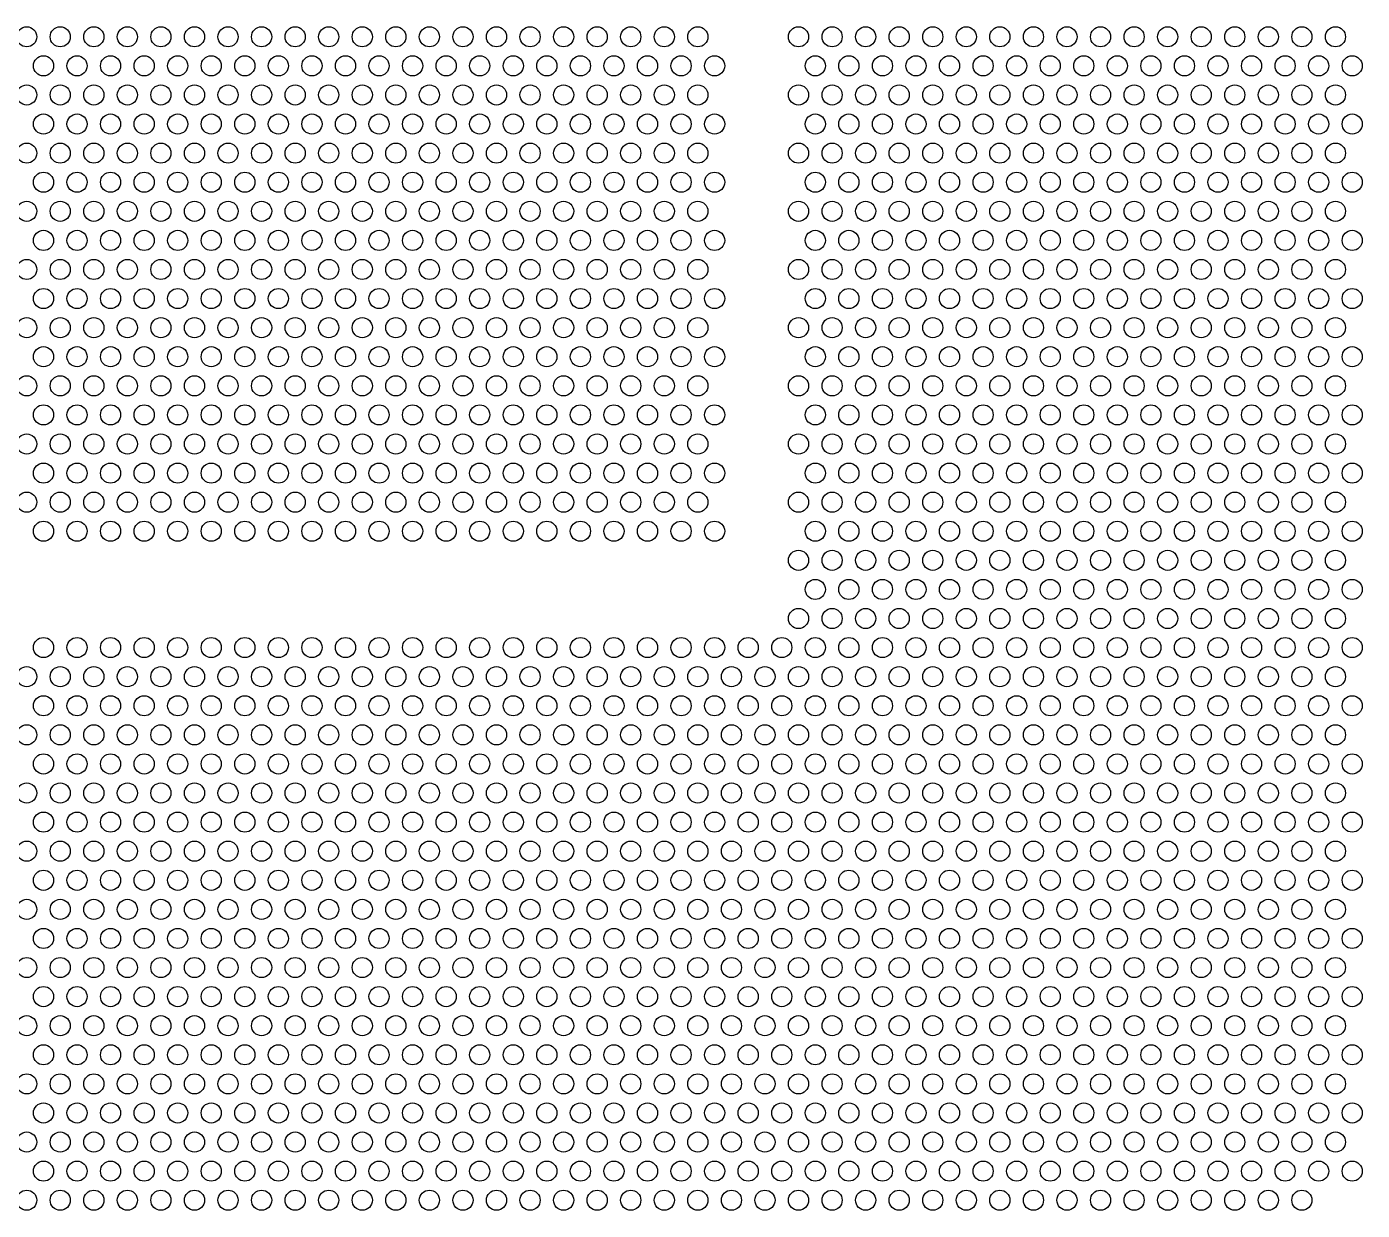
# Model space of a CAD drawing. Header units: inches. Extents: x 37 to 140, y 32 to 103.
# Drawn here: x 88.32 to 128.12, y 31.61 to 66.87 of the extents above; entities that cross this region are included whole.
import ezdxf

# ---------------------------------------------------------------- set-up
doc = ezdxf.new("R2010")
doc.units = ezdxf.units.IN
doc.header["$MEASUREMENT"] = 0

msp = doc.modelspace()

# ---------------------------------------------------------------- linework, layer by layer
for centre in [(88.322, 66.573), (89.322, 66.573), (90.322, 66.573), (91.322, 66.573), (92.322, 66.573), (93.322, 66.573), (94.322, 66.573), (95.322, 66.573), (96.322, 66.573), (97.322, 66.573), (98.322, 66.573), (99.322, 66.573), (100.322, 66.573), (101.322, 66.573), (102.322, 66.573), (103.322, 66.573), (104.322, 66.573), (105.322, 66.573), (106.322, 66.573), (107.322, 66.573), (108.322, 66.573), (111.322, 66.573), (112.322, 66.573), (113.322, 66.573), (114.322, 66.573), (115.322, 66.573), (116.322, 66.573), (117.322, 66.573), (118.322, 66.573), (119.322, 66.573), (120.322, 66.573), (121.322, 66.573), (122.322, 66.573), (123.322, 66.573), (124.322, 66.573), (125.322, 66.573), (126.322, 66.573), (127.322, 66.573), (88.822, 65.707), (89.822, 65.707), (90.822, 65.707), (91.822, 65.707), (92.822, 65.707), (93.822, 65.707), (94.822, 65.707), (95.822, 65.707), (96.822, 65.707), (97.822, 65.707), (98.822, 65.707), (99.822, 65.707), (100.822, 65.707), (101.822, 65.707), (102.822, 65.707), (103.822, 65.707), (104.822, 65.707), (105.822, 65.707), (106.822, 65.707), (107.822, 65.707), (108.822, 65.707), (111.822, 65.707), (112.822, 65.707), (113.822, 65.707), (114.822, 65.707), (115.822, 65.707), (116.822, 65.707), (117.822, 65.707), (118.822, 65.707), (119.822, 65.707), (120.822, 65.707), (121.822, 65.707), (122.822, 65.707), (123.822, 65.707), (124.822, 65.707), (125.822, 65.707), (126.822, 65.707), (127.822, 65.707), (88.322, 64.84), (89.322, 64.84), (90.322, 64.84), (91.322, 64.84), (92.322, 64.84), (93.322, 64.84), (94.322, 64.84), (95.322, 64.84), (96.322, 64.84), (97.322, 64.84), (98.322, 64.84), (99.322, 64.84), (100.322, 64.84), (101.322, 64.84), (102.322, 64.84), (103.322, 64.84), (104.322, 64.84), (105.322, 64.84), (106.322, 64.84), (107.322, 64.84), (108.322, 64.84), (111.322, 64.84), (112.322, 64.84), (113.322, 64.84), (114.322, 64.84), (115.322, 64.84), (116.322, 64.84), (117.322, 64.84), (118.322, 64.84), (119.322, 64.84), (120.322, 64.84), (121.322, 64.84), (122.322, 64.84), (123.322, 64.84), (124.322, 64.84), (125.322, 64.84), (126.322, 64.84), (127.322, 64.84), (88.822, 63.974), (89.822, 63.974), (90.822, 63.974), (91.822, 63.974), (92.822, 63.974), (93.822, 63.974), (94.822, 63.974), (95.822, 63.974), (96.822, 63.974), (97.822, 63.974), (98.822, 63.974), (99.822, 63.974), (100.822, 63.974), (101.822, 63.974), (102.822, 63.974), (103.822, 63.974), (104.822, 63.974), (105.822, 63.974), (106.822, 63.974), (107.822, 63.974), (108.822, 63.974), (111.822, 63.974), (112.822, 63.974), (113.822, 63.974), (114.822, 63.974), (115.822, 63.974), (116.822, 63.974), (117.822, 63.974), (118.822, 63.974), (119.822, 63.974), (120.822, 63.974), (121.822, 63.974), (122.822, 63.974), (123.822, 63.974), (124.822, 63.974), (125.822, 63.974), (126.822, 63.974), (127.822, 63.974), (88.322, 63.107), (89.322, 63.107), (90.322, 63.107), (91.322, 63.107), (92.322, 63.107), (93.322, 63.107), (94.322, 63.107), (95.322, 63.107), (96.322, 63.107), (97.322, 63.107), (98.322, 63.107), (99.322, 63.107), (100.322, 63.107), (101.322, 63.107), (102.322, 63.107), (103.322, 63.107), (104.322, 63.107), (105.322, 63.107), (106.322, 63.107), (107.322, 63.107), (108.322, 63.107), (111.322, 63.107), (112.322, 63.107), (113.322, 63.107), (114.322, 63.107), (115.322, 63.107), (116.322, 63.107), (117.322, 63.107), (118.322, 63.107), (119.322, 63.107), (120.322, 63.107), (121.322, 63.107), (122.322, 63.107), (123.322, 63.107), (124.322, 63.107), (125.322, 63.107), (126.322, 63.107), (127.322, 63.107), (88.822, 62.24), (89.822, 62.24), (90.822, 62.24), (91.822, 62.24), (92.822, 62.24), (93.822, 62.24), (94.822, 62.24), (95.822, 62.24), (96.822, 62.24), (97.822, 62.24), (98.822, 62.24), (99.822, 62.24), (100.822, 62.24), (101.822, 62.24), (102.822, 62.24), (103.822, 62.24), (104.822, 62.24), (105.822, 62.24), (106.822, 62.24), (107.822, 62.24), (108.822, 62.24), (111.822, 62.24), (112.822, 62.24), (113.822, 62.24), (114.822, 62.24), (115.822, 62.24), (116.822, 62.24), (117.822, 62.24), (118.822, 62.24), (119.822, 62.24), (120.822, 62.24), (121.822, 62.24), (122.822, 62.24), (123.822, 62.24), (124.822, 62.24), (125.822, 62.24), (126.822, 62.24), (127.822, 62.24), (88.322, 61.374), (89.322, 61.374), (90.322, 61.374), (91.322, 61.374), (92.322, 61.374), (93.322, 61.374), (94.322, 61.374), (95.322, 61.374), (96.322, 61.374), (97.322, 61.374), (98.322, 61.374), (99.322, 61.374), (100.322, 61.374), (101.322, 61.374), (102.322, 61.374), (103.322, 61.374), (104.322, 61.374), (105.322, 61.374), (106.322, 61.374), (107.322, 61.374), (108.322, 61.374), (111.322, 61.374), (112.322, 61.374), (113.322, 61.374), (114.322, 61.374), (115.322, 61.374), (116.322, 61.374), (117.322, 61.374), (118.322, 61.374), (119.322, 61.374), (120.322, 61.374), (121.322, 61.374), (122.322, 61.374), (123.322, 61.374), (124.322, 61.374), (125.322, 61.374), (126.322, 61.374), (127.322, 61.374), (88.822, 60.507), (89.822, 60.507), (90.822, 60.507), (91.822, 60.507), (92.822, 60.507), (93.822, 60.507), (94.822, 60.507), (95.822, 60.507), (96.822, 60.507), (97.822, 60.507), (98.822, 60.507), (99.822, 60.507), (100.822, 60.507), (101.822, 60.507), (102.822, 60.507), (103.822, 60.507), (104.822, 60.507), (105.822, 60.507), (106.822, 60.507), (107.822, 60.507), (108.822, 60.507), (111.822, 60.507), (112.822, 60.507), (113.822, 60.507), (114.822, 60.507), (115.822, 60.507), (116.822, 60.507), (117.822, 60.507), (118.822, 60.507), (119.822, 60.507), (120.822, 60.507), (121.822, 60.507), (122.822, 60.507), (123.822, 60.507), (124.822, 60.507), (125.822, 60.507), (126.822, 60.507), (127.822, 60.507), (88.322, 59.641), (89.322, 59.641), (90.322, 59.641), (91.322, 59.641), (92.322, 59.641), (93.322, 59.641), (94.322, 59.641), (95.322, 59.641), (96.322, 59.641), (97.322, 59.641), (98.322, 59.641), (99.322, 59.641), (100.322, 59.641), (101.322, 59.641), (102.322, 59.641), (103.322, 59.641), (104.322, 59.641), (105.322, 59.641), (106.322, 59.641), (107.322, 59.641), (108.322, 59.641), (111.322, 59.641), (112.322, 59.641), (113.322, 59.641), (114.322, 59.641), (115.322, 59.641), (116.322, 59.641), (117.322, 59.641), (118.322, 59.641), (119.322, 59.641), (120.322, 59.641), (121.322, 59.641), (122.322, 59.641), (123.322, 59.641), (124.322, 59.641), (125.322, 59.641), (126.322, 59.641), (127.322, 59.641), (88.822, 58.774), (89.822, 58.774), (90.822, 58.774), (91.822, 58.774), (92.822, 58.774), (93.822, 58.774), (94.822, 58.774), (95.822, 58.774), (96.822, 58.774), (97.822, 58.774), (98.822, 58.774), (99.822, 58.774), (100.822, 58.774), (101.822, 58.774), (102.822, 58.774), (103.822, 58.774), (104.822, 58.774), (105.822, 58.774), (106.822, 58.774), (107.822, 58.774), (108.822, 58.774), (111.822, 58.774), (112.822, 58.774), (113.822, 58.774), (114.822, 58.774), (115.822, 58.774), (116.822, 58.774), (117.822, 58.774), (118.822, 58.774), (119.822, 58.774), (120.822, 58.774), (121.822, 58.774), (122.822, 58.774), (123.822, 58.774), (124.822, 58.774), (125.822, 58.774), (126.822, 58.774), (127.822, 58.774), (88.322, 57.907), (89.322, 57.907), (90.322, 57.907), (91.322, 57.907), (92.322, 57.907), (93.322, 57.907), (94.322, 57.907), (95.322, 57.907), (96.322, 57.907), (97.322, 57.907), (98.322, 57.907), (99.322, 57.907), (100.322, 57.907), (101.322, 57.907), (102.322, 57.907), (103.322, 57.907), (104.322, 57.907), (105.322, 57.907), (106.322, 57.907), (107.322, 57.907), (108.322, 57.907), (111.322, 57.907), (112.322, 57.907), (113.322, 57.907), (114.322, 57.907), (115.322, 57.907), (116.322, 57.907), (117.322, 57.907), (118.322, 57.907), (119.322, 57.907), (120.322, 57.907), (121.322, 57.907), (122.322, 57.907), (123.322, 57.907), (124.322, 57.907), (125.322, 57.907), (126.322, 57.907), (127.322, 57.907), (88.822, 57.041), (89.822, 57.041), (90.822, 57.041), (91.822, 57.041), (92.822, 57.041), (93.822, 57.041), (94.822, 57.041), (95.822, 57.041), (96.822, 57.041), (97.822, 57.041), (98.822, 57.041), (99.822, 57.041), (100.822, 57.041), (101.822, 57.041), (102.822, 57.041), (103.822, 57.041), (104.822, 57.041), (105.822, 57.041), (106.822, 57.041), (107.822, 57.041), (108.822, 57.041), (111.822, 57.041), (112.822, 57.041), (113.822, 57.041), (114.822, 57.041), (115.822, 57.041), (116.822, 57.041), (117.822, 57.041), (118.822, 57.041), (119.822, 57.041), (120.822, 57.041), (121.822, 57.041), (122.822, 57.041), (123.822, 57.041), (124.822, 57.041), (125.822, 57.041), (126.822, 57.041), (127.822, 57.041), (88.322, 56.174), (89.322, 56.174), (90.322, 56.174), (91.322, 56.174), (92.322, 56.174), (93.322, 56.174), (94.322, 56.174), (95.322, 56.174), (96.322, 56.174), (97.322, 56.174), (98.322, 56.174), (99.322, 56.174), (100.322, 56.174), (101.322, 56.174), (102.322, 56.174), (103.322, 56.174), (104.322, 56.174), (105.322, 56.174), (106.322, 56.174), (107.322, 56.174), (108.322, 56.174), (111.322, 56.174), (112.322, 56.174), (113.322, 56.174), (114.322, 56.174), (115.322, 56.174), (116.322, 56.174), (117.322, 56.174), (118.322, 56.174), (119.322, 56.174), (120.322, 56.174), (121.322, 56.174), (122.322, 56.174), (123.322, 56.174), (124.322, 56.174), (125.322, 56.174), (126.322, 56.174), (127.322, 56.174), (88.822, 55.308), (89.822, 55.308), (90.822, 55.308), (91.822, 55.308), (92.822, 55.308), (93.822, 55.308), (94.822, 55.308), (95.822, 55.308), (96.822, 55.308), (97.822, 55.308), (98.822, 55.308), (99.822, 55.308), (100.822, 55.308), (101.822, 55.308), (102.822, 55.308), (103.822, 55.308), (104.822, 55.308), (105.822, 55.308), (106.822, 55.308), (107.822, 55.308), (108.822, 55.308), (111.822, 55.308), (112.822, 55.308), (113.822, 55.308), (114.822, 55.308), (115.822, 55.308), (116.822, 55.308), (117.822, 55.308), (118.822, 55.308), (119.822, 55.308), (120.822, 55.308), (121.822, 55.308), (122.822, 55.308), (123.822, 55.308), (124.822, 55.308), (125.822, 55.308), (126.822, 55.308), (127.822, 55.308), (88.322, 54.441), (89.322, 54.441), (90.322, 54.441), (91.322, 54.441), (92.322, 54.441), (93.322, 54.441), (94.322, 54.441), (95.322, 54.441), (96.322, 54.441), (97.322, 54.441), (98.322, 54.441), (99.322, 54.441), (100.322, 54.441), (101.322, 54.441), (102.322, 54.441), (103.322, 54.441), (104.322, 54.441), (105.322, 54.441), (106.322, 54.441), (107.322, 54.441), (108.322, 54.441), (111.322, 54.441), (112.322, 54.441), (113.322, 54.441), (114.322, 54.441), (115.322, 54.441), (116.322, 54.441), (117.322, 54.441), (118.322, 54.441), (119.322, 54.441), (120.322, 54.441), (121.322, 54.441), (122.322, 54.441), (123.322, 54.441), (124.322, 54.441), (125.322, 54.441), (126.322, 54.441), (127.322, 54.441), (88.822, 53.574), (89.822, 53.574), (90.822, 53.574), (91.822, 53.574), (92.822, 53.574), (93.822, 53.574), (94.822, 53.574), (95.822, 53.574), (96.822, 53.574), (97.822, 53.574), (98.822, 53.574), (99.822, 53.574), (100.822, 53.574), (101.822, 53.574), (102.822, 53.574), (103.822, 53.574), (104.822, 53.574), (105.822, 53.574), (106.822, 53.574), (107.822, 53.574), (108.822, 53.574), (111.822, 53.574), (112.822, 53.574), (113.822, 53.574), (114.822, 53.574), (115.822, 53.574), (116.822, 53.574), (117.822, 53.574), (118.822, 53.574), (119.822, 53.574), (120.822, 53.574), (121.822, 53.574), (122.822, 53.574), (123.822, 53.574), (124.822, 53.574), (125.822, 53.574), (126.822, 53.574), (127.822, 53.574), (88.322, 52.708), (89.322, 52.708), (90.322, 52.708), (91.322, 52.708), (92.322, 52.708), (93.322, 52.708), (94.322, 52.708), (95.322, 52.708), (96.322, 52.708), (97.322, 52.708), (98.322, 52.708), (99.322, 52.708), (100.322, 52.708), (101.322, 52.708), (102.322, 52.708), (103.322, 52.708), (104.322, 52.708), (105.322, 52.708), (106.322, 52.708), (107.322, 52.708), (108.322, 52.708), (111.322, 52.708), (112.322, 52.708), (113.322, 52.708), (114.322, 52.708), (115.322, 52.708), (116.322, 52.708), (117.322, 52.708), (118.322, 52.708), (119.322, 52.708), (120.322, 52.708), (121.322, 52.708), (122.322, 52.708), (123.322, 52.708), (124.322, 52.708), (125.322, 52.708), (126.322, 52.708), (127.322, 52.708), (88.822, 51.841), (89.822, 51.841), (90.822, 51.841), (91.822, 51.841), (92.822, 51.841), (93.822, 51.841), (94.822, 51.841), (95.822, 51.841), (96.822, 51.841), (97.822, 51.841), (98.822, 51.841), (99.822, 51.841), (100.822, 51.841), (101.822, 51.841), (102.822, 51.841), (103.822, 51.841), (104.822, 51.841), (105.822, 51.841), (106.822, 51.841), (107.822, 51.841), (108.822, 51.841), (111.822, 51.841), (112.822, 51.841), (113.822, 51.841), (114.822, 51.841), (115.822, 51.841), (116.822, 51.841), (117.822, 51.841), (118.822, 51.841), (119.822, 51.841), (120.822, 51.841), (121.822, 51.841), (122.822, 51.841), (123.822, 51.841), (124.822, 51.841), (125.822, 51.841), (126.822, 51.841), (127.822, 51.841), (111.322, 50.975), (112.322, 50.975), (113.322, 50.975), (114.322, 50.975), (115.322, 50.975), (116.322, 50.975), (117.322, 50.975), (118.322, 50.975), (119.322, 50.975), (120.322, 50.975), (121.322, 50.975), (122.322, 50.975), (123.322, 50.975), (124.322, 50.975), (125.322, 50.975), (126.322, 50.975), (127.322, 50.975), (111.822, 50.108), (112.822, 50.108), (113.822, 50.108), (114.822, 50.108), (115.822, 50.108), (116.822, 50.108), (117.822, 50.108), (118.822, 50.108), (119.822, 50.108), (120.822, 50.108), (121.822, 50.108), (122.822, 50.108), (123.822, 50.108), (124.822, 50.108), (125.822, 50.108), (126.822, 50.108), (127.822, 50.108), (111.322, 49.241), (112.322, 49.241), (113.322, 49.241), (114.322, 49.241), (115.322, 49.241), (116.322, 49.241), (117.322, 49.241), (118.322, 49.241), (119.322, 49.241), (120.322, 49.241), (121.322, 49.241), (122.322, 49.241), (123.322, 49.241), (124.322, 49.241), (125.322, 49.241), (126.322, 49.241), (127.322, 49.241), (88.822, 48.375), (89.822, 48.375), (90.822, 48.375), (91.822, 48.375), (92.822, 48.375), (93.822, 48.375), (94.822, 48.375), (95.822, 48.375), (96.822, 48.375), (97.822, 48.375), (98.822, 48.375), (99.822, 48.375), (100.822, 48.375), (101.822, 48.375), (102.822, 48.375), (103.822, 48.375), (104.822, 48.375), (105.822, 48.375), (106.822, 48.375), (107.822, 48.375), (108.822, 48.375), (109.822, 48.375), (110.822, 48.375), (111.822, 48.375), (112.822, 48.375), (113.822, 48.375), (114.822, 48.375), (115.822, 48.375), (116.822, 48.375), (117.822, 48.375), (118.822, 48.375), (119.822, 48.375), (120.822, 48.375), (121.822, 48.375), (122.822, 48.375), (123.822, 48.375), (124.822, 48.375), (125.822, 48.375), (126.822, 48.375), (127.822, 48.375), (88.322, 47.508), (89.322, 47.508), (90.322, 47.508), (91.322, 47.508), (92.322, 47.508), (93.322, 47.508), (94.322, 47.508), (95.322, 47.508), (96.322, 47.508), (97.322, 47.508), (98.322, 47.508), (99.322, 47.508), (100.322, 47.508), (101.322, 47.508), (102.322, 47.508), (103.322, 47.508), (104.322, 47.508), (105.322, 47.508), (106.322, 47.508), (107.322, 47.508), (108.322, 47.508), (109.322, 47.508), (110.322, 47.508), (111.322, 47.508), (112.322, 47.508), (113.322, 47.508), (114.322, 47.508), (115.322, 47.508), (116.322, 47.508), (117.322, 47.508), (118.322, 47.508), (119.322, 47.508), (120.322, 47.508), (121.322, 47.508), (122.322, 47.508), (123.322, 47.508), (124.322, 47.508), (125.322, 47.508), (126.322, 47.508), (127.322, 47.508), (88.822, 46.642), (89.822, 46.642), (90.822, 46.642), (91.822, 46.642), (92.822, 46.642), (93.822, 46.642), (94.822, 46.642), (95.822, 46.642), (96.822, 46.642), (97.822, 46.642), (98.822, 46.642), (99.822, 46.642), (100.822, 46.642), (101.822, 46.642), (102.822, 46.642), (103.822, 46.642), (104.822, 46.642), (105.822, 46.642), (106.822, 46.642), (107.822, 46.642), (108.822, 46.642), (109.822, 46.642), (110.822, 46.642), (111.822, 46.642), (112.822, 46.642), (113.822, 46.642), (114.822, 46.642), (115.822, 46.642), (116.822, 46.642), (117.822, 46.642), (118.822, 46.642), (119.822, 46.642), (120.822, 46.642), (121.822, 46.642), (122.822, 46.642), (123.822, 46.642), (124.822, 46.642), (125.822, 46.642), (126.822, 46.642), (127.822, 46.642), (88.322, 45.775), (89.322, 45.775), (90.322, 45.775), (91.322, 45.775), (92.322, 45.775), (93.322, 45.775), (94.322, 45.775), (95.322, 45.775), (96.322, 45.775), (97.322, 45.775), (98.322, 45.775), (99.322, 45.775), (100.322, 45.775), (101.322, 45.775), (102.322, 45.775), (103.322, 45.775), (104.322, 45.775), (105.322, 45.775), (106.322, 45.775), (107.322, 45.775), (108.322, 45.775), (109.322, 45.775), (110.322, 45.775), (111.322, 45.775), (112.322, 45.775), (113.322, 45.775), (114.322, 45.775), (115.322, 45.775), (116.322, 45.775), (117.322, 45.775), (118.322, 45.775), (119.322, 45.775), (120.322, 45.775), (121.322, 45.775), (122.322, 45.775), (123.322, 45.775), (124.322, 45.775), (125.322, 45.775), (126.322, 45.775), (127.322, 45.775), (88.822, 44.908), (89.822, 44.908), (90.822, 44.908), (91.822, 44.908), (92.822, 44.908), (93.822, 44.908), (94.822, 44.908), (95.822, 44.908), (96.822, 44.908), (97.822, 44.908), (98.822, 44.908), (99.822, 44.908), (100.822, 44.908), (101.822, 44.908), (102.822, 44.908), (103.822, 44.908), (104.822, 44.908), (105.822, 44.908), (106.822, 44.908), (107.822, 44.908), (108.822, 44.908), (109.822, 44.908), (110.822, 44.908), (111.822, 44.908), (112.822, 44.908), (113.822, 44.908), (114.822, 44.908), (115.822, 44.908), (116.822, 44.908), (117.822, 44.908), (118.822, 44.908), (119.822, 44.908), (120.822, 44.908), (121.822, 44.908), (122.822, 44.908), (123.822, 44.908), (124.822, 44.908), (125.822, 44.908), (126.822, 44.908), (127.822, 44.908), (88.322, 44.042), (89.322, 44.042), (90.322, 44.042), (91.322, 44.042), (92.322, 44.042), (93.322, 44.042), (94.322, 44.042), (95.322, 44.042), (96.322, 44.042), (97.322, 44.042), (98.322, 44.042), (99.322, 44.042), (100.322, 44.042), (101.322, 44.042), (102.322, 44.042), (103.322, 44.042), (104.322, 44.042), (105.322, 44.042), (106.322, 44.042), (107.322, 44.042), (108.322, 44.042), (109.322, 44.042), (110.322, 44.042), (111.322, 44.042), (112.322, 44.042), (113.322, 44.042), (114.322, 44.042), (115.322, 44.042), (116.322, 44.042), (117.322, 44.042), (118.322, 44.042), (119.322, 44.042), (120.322, 44.042), (121.322, 44.042), (122.322, 44.042), (123.322, 44.042), (124.322, 44.042), (125.322, 44.042), (126.322, 44.042), (127.322, 44.042), (88.822, 43.175), (89.822, 43.175), (90.822, 43.175), (91.822, 43.175), (92.822, 43.175), (93.822, 43.175), (94.822, 43.175), (95.822, 43.175), (96.822, 43.175), (97.822, 43.175), (98.822, 43.175), (99.822, 43.175), (100.822, 43.175), (101.822, 43.175), (102.822, 43.175), (103.822, 43.175), (104.822, 43.175), (105.822, 43.175), (106.822, 43.175), (107.822, 43.175), (108.822, 43.175), (109.822, 43.175), (110.822, 43.175), (111.822, 43.175), (112.822, 43.175), (113.822, 43.175), (114.822, 43.175), (115.822, 43.175), (116.822, 43.175), (117.822, 43.175), (118.822, 43.175), (119.822, 43.175), (120.822, 43.175), (121.822, 43.175), (122.822, 43.175), (123.822, 43.175), (124.822, 43.175), (125.822, 43.175), (126.822, 43.175), (127.822, 43.175), (88.322, 42.309), (89.322, 42.309), (90.322, 42.309), (91.322, 42.309), (92.322, 42.309), (93.322, 42.309), (94.322, 42.309), (95.322, 42.309), (96.322, 42.309), (97.322, 42.309), (98.322, 42.309), (99.322, 42.309), (100.322, 42.309), (101.322, 42.309), (102.322, 42.309), (103.322, 42.309), (104.322, 42.309), (105.322, 42.309), (106.322, 42.309), (107.322, 42.309), (108.322, 42.309), (109.322, 42.309), (110.322, 42.309), (111.322, 42.309), (112.322, 42.309), (113.322, 42.309), (114.322, 42.309), (115.322, 42.309), (116.322, 42.309), (117.322, 42.309), (118.322, 42.309), (119.322, 42.309), (120.322, 42.309), (121.322, 42.309), (122.322, 42.309), (123.322, 42.309), (124.322, 42.309), (125.322, 42.309), (126.322, 42.309), (127.322, 42.309), (88.822, 41.442), (89.822, 41.442), (90.822, 41.442), (91.822, 41.442), (92.822, 41.442), (93.822, 41.442), (94.822, 41.442), (95.822, 41.442), (96.822, 41.442), (97.822, 41.442), (98.822, 41.442), (99.822, 41.442), (100.822, 41.442), (101.822, 41.442), (102.822, 41.442), (103.822, 41.442), (104.822, 41.442), (105.822, 41.442), (106.822, 41.442), (107.822, 41.442), (108.822, 41.442), (109.822, 41.442), (110.822, 41.442), (111.822, 41.442), (112.822, 41.442), (113.822, 41.442), (114.822, 41.442), (115.822, 41.442), (116.822, 41.442), (117.822, 41.442), (118.822, 41.442), (119.822, 41.442), (120.822, 41.442), (121.822, 41.442), (122.822, 41.442), (123.822, 41.442), (124.822, 41.442), (125.822, 41.442), (126.822, 41.442), (127.822, 41.442), (88.322, 40.575), (89.322, 40.575), (90.322, 40.575), (91.322, 40.575), (92.322, 40.575), (93.322, 40.575), (94.322, 40.575), (95.322, 40.575), (96.322, 40.575), (97.322, 40.575), (98.322, 40.575), (99.322, 40.575), (100.322, 40.575), (101.322, 40.575), (102.322, 40.575), (103.322, 40.575), (104.322, 40.575), (105.322, 40.575), (106.322, 40.575), (107.322, 40.575), (108.322, 40.575), (109.322, 40.575), (110.322, 40.575), (111.322, 40.575), (112.322, 40.575), (113.322, 40.575), (114.322, 40.575), (115.322, 40.575), (116.322, 40.575), (117.322, 40.575), (118.322, 40.575), (119.322, 40.575), (120.322, 40.575), (121.322, 40.575), (122.322, 40.575), (123.322, 40.575), (124.322, 40.575), (125.322, 40.575), (126.322, 40.575), (127.322, 40.575), (88.822, 39.709), (89.822, 39.709), (90.822, 39.709), (91.822, 39.709), (92.822, 39.709), (93.822, 39.709), (94.822, 39.709), (95.822, 39.709), (96.822, 39.709), (97.822, 39.709), (98.822, 39.709), (99.822, 39.709), (100.822, 39.709), (101.822, 39.709), (102.822, 39.709), (103.822, 39.709), (104.822, 39.709), (105.822, 39.709), (106.822, 39.709), (107.822, 39.709), (108.822, 39.709), (109.822, 39.709), (110.822, 39.709), (111.822, 39.709), (112.822, 39.709), (113.822, 39.709), (114.822, 39.709), (115.822, 39.709), (116.822, 39.709), (117.822, 39.709), (118.822, 39.709), (119.822, 39.709), (120.822, 39.709), (121.822, 39.709), (122.822, 39.709), (123.822, 39.709), (124.822, 39.709), (125.822, 39.709), (126.822, 39.709), (127.822, 39.709), (88.322, 38.842), (89.322, 38.842), (90.322, 38.842), (91.322, 38.842), (92.322, 38.842), (93.322, 38.842), (94.322, 38.842), (95.322, 38.842), (96.322, 38.842), (97.322, 38.842), (98.322, 38.842), (99.322, 38.842), (100.322, 38.842), (101.322, 38.842), (102.322, 38.842), (103.322, 38.842), (104.322, 38.842), (105.322, 38.842), (106.322, 38.842), (107.322, 38.842), (108.322, 38.842), (109.322, 38.842), (110.322, 38.842), (111.322, 38.842), (112.322, 38.842), (113.322, 38.842), (114.322, 38.842), (115.322, 38.842), (116.322, 38.842), (117.322, 38.842), (118.322, 38.842), (119.322, 38.842), (120.322, 38.842), (121.322, 38.842), (122.322, 38.842), (123.322, 38.842), (124.322, 38.842), (125.322, 38.842), (126.322, 38.842), (127.322, 38.842), (88.822, 37.976), (89.822, 37.976), (90.822, 37.976), (91.822, 37.976), (92.822, 37.976), (93.822, 37.976), (94.822, 37.976), (95.822, 37.976), (96.822, 37.976), (97.822, 37.976), (98.822, 37.976), (99.822, 37.976), (100.822, 37.976), (101.822, 37.976), (102.822, 37.976), (103.822, 37.976), (104.822, 37.976), (105.822, 37.976), (106.822, 37.976), (107.822, 37.976), (108.822, 37.976), (109.822, 37.976), (110.822, 37.976), (111.822, 37.976), (112.822, 37.976), (113.822, 37.976), (114.822, 37.976), (115.822, 37.976), (116.822, 37.976), (117.822, 37.976), (118.822, 37.976), (119.822, 37.976), (120.822, 37.976), (121.822, 37.976), (122.822, 37.976), (123.822, 37.976), (124.822, 37.976), (125.822, 37.976), (126.822, 37.976), (127.822, 37.976), (88.322, 37.109), (89.322, 37.109), (90.322, 37.109), (91.322, 37.109), (92.322, 37.109), (93.322, 37.109), (94.322, 37.109), (95.322, 37.109), (96.322, 37.109), (97.322, 37.109), (98.322, 37.109), (99.322, 37.109), (100.322, 37.109), (101.322, 37.109), (102.322, 37.109), (103.322, 37.109), (104.322, 37.109), (105.322, 37.109), (106.322, 37.109), (107.322, 37.109), (108.322, 37.109), (109.322, 37.109), (110.322, 37.109), (111.322, 37.109), (112.322, 37.109), (113.322, 37.109), (114.322, 37.109), (115.322, 37.109), (116.322, 37.109), (117.322, 37.109), (118.322, 37.109), (119.322, 37.109), (120.322, 37.109), (121.322, 37.109), (122.322, 37.109), (123.322, 37.109), (124.322, 37.109), (125.322, 37.109), (126.322, 37.109), (127.322, 37.109), (88.822, 36.242), (89.822, 36.242), (90.822, 36.242), (91.822, 36.242), (92.822, 36.242), (93.822, 36.242), (94.822, 36.242), (95.822, 36.242), (96.822, 36.242), (97.822, 36.242), (98.822, 36.242), (99.822, 36.242), (100.822, 36.242), (101.822, 36.242), (102.822, 36.242), (103.822, 36.242), (104.822, 36.242), (105.822, 36.242), (106.822, 36.242), (107.822, 36.242), (108.822, 36.242), (109.822, 36.242), (110.822, 36.242), (111.822, 36.242), (112.822, 36.242), (113.822, 36.242), (114.822, 36.242), (115.822, 36.242), (116.822, 36.242), (117.822, 36.242), (118.822, 36.242), (119.822, 36.242), (120.822, 36.242), (121.822, 36.242), (122.822, 36.242), (123.822, 36.242), (124.822, 36.242), (125.822, 36.242), (126.822, 36.242), (127.822, 36.242), (88.322, 35.376), (89.322, 35.376), (90.322, 35.376), (91.322, 35.376), (92.322, 35.376), (93.322, 35.376), (94.322, 35.376), (95.322, 35.376), (96.322, 35.376), (97.322, 35.376), (98.322, 35.376), (99.322, 35.376), (100.322, 35.376), (101.322, 35.376), (102.322, 35.376), (103.322, 35.376), (104.322, 35.376), (105.322, 35.376), (106.322, 35.376), (107.322, 35.376), (108.322, 35.376), (109.322, 35.376), (110.322, 35.376), (111.322, 35.376), (112.322, 35.376), (113.322, 35.376), (114.322, 35.376), (115.322, 35.376), (116.322, 35.376), (117.322, 35.376), (118.322, 35.376), (119.322, 35.376), (120.322, 35.376), (121.322, 35.376), (122.322, 35.376), (123.322, 35.376), (124.322, 35.376), (125.322, 35.376), (126.322, 35.376), (127.322, 35.376), (88.822, 34.509), (89.822, 34.509), (90.822, 34.509), (91.822, 34.509), (92.822, 34.509), (93.822, 34.509), (94.822, 34.509), (95.822, 34.509), (96.822, 34.509), (97.822, 34.509), (98.822, 34.509), (99.822, 34.509), (100.822, 34.509), (101.822, 34.509), (102.822, 34.509), (103.822, 34.509), (104.822, 34.509), (105.822, 34.509), (106.822, 34.509), (107.822, 34.509), (108.822, 34.509), (109.822, 34.509), (110.822, 34.509), (111.822, 34.509), (112.822, 34.509), (113.822, 34.509), (114.822, 34.509), (115.822, 34.509), (116.822, 34.509), (117.822, 34.509), (118.822, 34.509), (119.822, 34.509), (120.822, 34.509), (121.822, 34.509), (122.822, 34.509), (123.822, 34.509), (124.822, 34.509), (125.822, 34.509), (126.822, 34.509), (127.822, 34.509), (88.322, 33.643), (89.322, 33.643), (90.322, 33.643), (91.322, 33.643), (92.322, 33.643), (93.322, 33.643), (94.322, 33.643), (95.322, 33.643), (96.322, 33.643), (97.322, 33.643), (98.322, 33.643), (99.322, 33.643), (100.322, 33.643), (101.322, 33.643), (102.322, 33.643), (103.322, 33.643), (104.322, 33.643), (105.322, 33.643), (106.322, 33.643), (107.322, 33.643), (108.322, 33.643), (109.322, 33.643), (110.322, 33.643), (111.322, 33.643), (112.322, 33.643), (113.322, 33.643), (114.322, 33.643), (115.322, 33.643), (116.322, 33.643), (117.322, 33.643), (118.322, 33.643), (119.322, 33.643), (120.322, 33.643), (121.322, 33.643), (122.322, 33.643), (123.322, 33.643), (124.322, 33.643), (125.322, 33.643), (126.322, 33.643), (127.322, 33.643), (88.822, 32.776), (89.822, 32.776), (90.822, 32.776), (91.822, 32.776), (92.822, 32.776), (93.822, 32.776), (94.822, 32.776), (95.822, 32.776), (96.822, 32.776), (97.822, 32.776), (98.822, 32.776), (99.822, 32.776), (100.822, 32.776), (101.822, 32.776), (102.822, 32.776), (103.822, 32.776), (104.822, 32.776), (105.822, 32.776), (106.822, 32.776), (107.822, 32.776), (108.822, 32.776), (109.822, 32.776), (110.822, 32.776), (111.822, 32.776), (112.822, 32.776), (113.822, 32.776), (114.822, 32.776), (115.822, 32.776), (116.822, 32.776), (117.822, 32.776), (118.822, 32.776), (119.822, 32.776), (120.822, 32.776), (121.822, 32.776), (122.822, 32.776), (123.822, 32.776), (124.822, 32.776), (125.822, 32.776), (126.822, 32.776), (127.822, 32.776), (88.322, 31.909), (89.322, 31.909), (90.322, 31.909), (91.322, 31.909), (92.322, 31.909), (93.322, 31.909), (94.322, 31.909), (95.322, 31.909), (96.322, 31.909), (97.322, 31.909), (98.322, 31.909), (99.322, 31.909), (100.322, 31.909), (101.322, 31.909), (102.322, 31.909), (103.322, 31.909), (104.322, 31.909), (105.322, 31.909), (106.322, 31.909), (107.322, 31.909), (108.322, 31.909), (109.322, 31.909), (110.322, 31.909), (111.322, 31.909), (112.322, 31.909), (113.322, 31.909), (114.322, 31.909), (115.322, 31.909), (116.322, 31.909), (117.322, 31.909), (118.322, 31.909), (119.322, 31.909), (120.322, 31.909), (121.322, 31.909), (122.322, 31.909), (123.322, 31.909), (124.322, 31.909), (125.322, 31.909), (126.322, 31.909)]:
    msp.add_circle(centre, 0.3)

doc.saveas('drawing.dxf')
